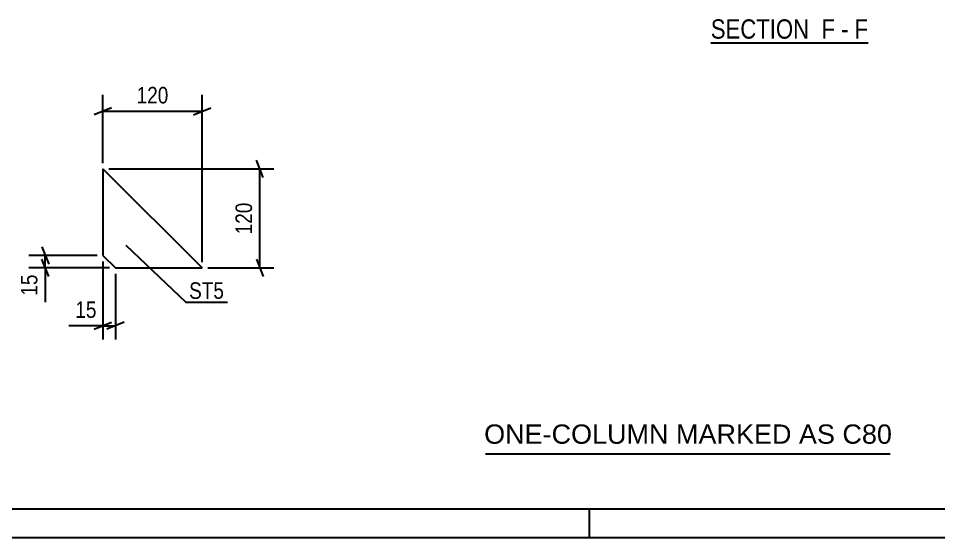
# Model space of a CAD drawing. Header units: millimetres. Extents: x 0 to 841, y 0 to 594.
# Drawn here: x 322.2 to 481.4, y 0 to 89.9 of the extents above; entities that cross this region are included whole.
import ezdxf

# ---------------------------------------------------------------- set-up
doc = ezdxf.new("R2010")
doc.units = ezdxf.units.MM
doc.styles.add('Arial', font='ARIAL.TTF', dxfattribs={"height": 0.2})
doc.styles.add('Arial Narrow', font='ARIALN.TTF', dxfattribs={"height": 0.2})

# ---------------------------------------------------------------- blocks, each defined once
blk = doc.blocks.new('Unknown-284856987-1130')
at = {"color": 5, "linetype": 'Continuous'}
for p, q in [((5, 5), (836, 5)), ((421, 0), (421, 5)), ((0, 0), (841, 0))]:
    blk.add_line(p, q, dxfattribs=at)
blk = doc.blocks.new('Unknown-284856987-17 - 11164')
at = {"color": 6, "linetype": 'Continuous'}
blk.add_line((441.99, 85.65), (469.2, 85.65), dxfattribs=at)
at = {"color": 0, "linetype": 'Continuous'}
for points in [[(460.1, 86.4), (460.1, 89.9), (441.99, 89.9), (441.99, 86.4)], [(463.49, 86.4), (463.49, 89.9), (461.15, 89.9), (461.15, 86.4)], [(465.81, 86.4), (465.81, 89.9), (464.54, 89.9), (464.54, 86.4)], [(469.2, 86.4), (469.2, 89.9), (466.86, 89.9), (466.86, 86.4)]]:
    blk.add_wipeout(points, dxfattribs=at)
at = {"color": 7, "linetype": 'Continuous', "style": 'Arial Narrow'}
for s, p in [('SECTION ', (441.99, 86.4)), ('F', (461.15, 86.4)), ('F', (466.86, 86.4)), ('-', (464.54, 86.4))]:
    blk.add_text(s, height=3.34, dxfattribs=at).set_placement(p)
blk = doc.blocks.new('Part-284856987-5884 - 5878')
at = {"color": 2, "linetype": 'Continuous'}
for p, q in [((336.8, 63.83), (336.8, 48.83)), ((336.8, 63.83), (353.94, 46.69)), ((336.8, 48.83), (338.94, 46.69)), ((338.94, 46.69), (353.94, 46.69))]:
    blk.add_line(p, q, dxfattribs=at)
blk = doc.blocks.new('StraightDimension-284856987-5893 - 5878')
at = {"color": 7, "linetype": 'Continuous'}
for p, q in [((326.2, 50.33), (327.4, 47.33)), ((335.8, 48.83), (323.95, 48.83)), ((327.4, 45.19), (326.2, 48.19)), ((326.8, 46.69), (326.8, 48.83)), ((337.94, 46.69), (323.95, 46.69))]:
    blk.add_line(p, q, dxfattribs=at)
at = {"color": 0}
blk.add_wipeout([(326.05, 46.16), (321.85, 46.16), (321.85, 41.3), (326.05, 41.3)], dxfattribs=at)
at = {"color": 7, "linetype": 'Continuous'}
blk.add_line((326.8, 46.69), (326.8, 40.78), dxfattribs=at)
blk.add_line((326.8, 46.69), (326.8, 40.78), dxfattribs=at)
at = {"color": 3, "style": 'Arial Narrow'}
blk.add_text('15', height=2.863, rotation=90.0002, dxfattribs=at).set_placement((325.45, 41.9))
blk = doc.blocks.new('StraightDimension-284856987-5886 - 5878')
at = {"color": 7, "linetype": 'Continuous'}
for p, q in [((364.54, 62.33), (363.34, 65.33)), ((337.8, 63.83), (366.34, 63.83)), ((363.94, 46.69), (363.94, 63.83)), ((363.34, 48.19), (364.54, 45.19)), ((354.94, 46.69), (366.34, 46.69))]:
    blk.add_line(p, q, dxfattribs=at)
at = {"color": 0}
blk.add_wipeout([(363.19, 58.6), (358.99, 58.6), (358.99, 51.92), (363.19, 51.92)], dxfattribs=at)
at = {"color": 3, "style": 'Arial Narrow'}
blk.add_text('120', height=2.863, rotation=90.0002, dxfattribs=at).set_placement((362.59, 52.52))
blk = doc.blocks.new('StraightDimension-284856987-5904 - 5878')
at = {"color": 7, "linetype": 'Continuous'}
for p, q in [((336.8, 64.83), (336.8, 76.68)), ((353.94, 47.69), (353.94, 76.68)), ((338.3, 74.43), (335.3, 73.23)), ((336.8, 73.83), (353.94, 73.83)), ((352.44, 73.23), (355.44, 74.43))]:
    blk.add_line(p, q, dxfattribs=at)
at = {"color": 0}
blk.add_wipeout([(348.71, 74.58), (348.71, 78.78), (342.03, 78.78), (342.03, 74.58)], dxfattribs=at)
at = {"color": 3, "style": 'Arial Narrow'}
blk.add_text('120', height=2.863, dxfattribs=at).set_placement((342.63, 75.18))
blk = doc.blocks.new('StraightDimension-284856987-5913 - 5878')
at = {"color": 7, "linetype": 'Continuous'}
for p, q in [((336.8, 47.83), (336.8, 34.29)), ((338.94, 45.69), (338.94, 34.29)), ((335.3, 36.09), (338.3, 37.29)), ((336.8, 36.69), (338.94, 36.69)), ((340.44, 37.29), (337.44, 36.09))]:
    blk.add_line(p, q, dxfattribs=at)
at = {"color": 0}
blk.add_wipeout([(336.27, 37.44), (336.27, 41.64), (331.42, 41.64), (331.42, 37.44)], dxfattribs=at)
at = {"color": 7, "linetype": 'Continuous'}
blk.add_line((336.8, 36.69), (330.89, 36.69), dxfattribs=at)
blk.add_line((336.8, 36.69), (330.89, 36.69), dxfattribs=at)
at = {"color": 3, "style": 'Arial Narrow'}
blk.add_text('15', height=2.863, dxfattribs=at).set_placement((332.02, 38.04))
blk = doc.blocks.new('Unknown-284856987-18292')
at = {"color": 7, "linetype": 'Continuous'}
blk.add_line((403, 14.5), (473, 14.5), dxfattribs=at)
at = {"color": 7, "style": 'Arial'}
blk.add_text('ONE-COLUMN MARKED AS C80', height=3.3428, dxfattribs=at).set_placement((402.76, 16.25))
blk = doc.blocks.new('Mark-284856987-5880 - 5878')
at = {"color": 0}
blk.add_wipeout([(357.74, 41.34), (357.74, 44.34), (351.71, 44.34), (351.71, 41.34)], dxfattribs=at)
blk.add_wipeout([(357.74, 41.34), (357.74, 44.34), (351.71, 44.34), (351.71, 41.34)], dxfattribs=at)
at = {"color": 30, "linetype": 'Continuous'}
for p, q in [((340.77, 50.66), (351.11, 40.74)), ((351.11, 40.74), (358.34, 40.74))]:
    blk.add_line(p, q, dxfattribs=at)
at = {"color": 3, "style": 'Arial Narrow'}
blk.add_text('ST5', height=2.863, dxfattribs=at).set_placement((351.71, 41.34))

msp = doc.modelspace()

# ---------------------------------------------------------------- block references
for name in ['Unknown-284856987-1130', 'Part-284856987-5884 - 5878', 'Unknown-284856987-18292']:
    msp.add_blockref(name, (0, 0))

# ---------------------------------------------------------------- next in the draw order: block references
for name in ['Unknown-284856987-17 - 11164', 'StraightDimension-284856987-5893 - 5878']:
    msp.add_blockref(name, (0, 0))

# ---------------------------------------------------------------- next in the draw order: block references
msp.add_blockref('StraightDimension-284856987-5886 - 5878', (0, 0))

# ---------------------------------------------------------------- next in the draw order: block references
msp.add_blockref('StraightDimension-284856987-5904 - 5878', (0, 0))

# ---------------------------------------------------------------- next in the draw order: block references
msp.add_blockref('StraightDimension-284856987-5913 - 5878', (0, 0))

# ---------------------------------------------------------------- next in the draw order: block references
msp.add_blockref('Mark-284856987-5880 - 5878', (0, 0))

doc.saveas('drawing.dxf')
